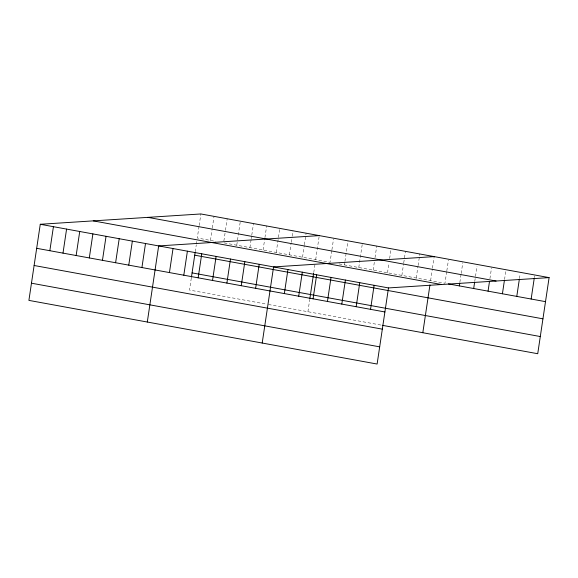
<?xml version="1.0" encoding="UTF-8"?>
<svg xmlns="http://www.w3.org/2000/svg" width="578" height="578" viewBox="0 0 578 578"><rect width="100%" height="100%" fill="white"/><g stroke="black" fill="none" stroke-linecap="round" stroke-linejoin="round"><path stroke-width="0.43" stroke-dasharray="2.89 2.17" d="M191.311 278.04L189.512 290.069L266.689 304.18M195.241 251.748L196.267 244.87M196.397 244.01L196.78 241.438M199.02 226.424L197.293 237.999L215.71 241.366M199.157 225.536L200.884 213.961M210.45 240.405L212.177 228.83M212.314 227.942L214.041 216.367M223.867 241.026L225.333 231.236M225.463 230.347L227.197 218.773M236.756 245.209L240.347 221.179M249.913 247.615L251.112 239.603M251.242 238.714L251.64 236.048M251.777 235.152L253.504 223.585M263.069 250.021L264.796 238.447M264.934 237.558L266.66 225.984M276.219 252.427L279.817 228.389M289.376 254.833L291.11 243.259M291.24 242.37L292.034 237.031M292.172 236.135L292.967 230.795M302.532 257.239L304.259 245.664M304.396 244.776L306.123 233.201M307.908 311.715L309.7 299.686M313.76 272.527L314.916 264.796M315.689 259.638L319.28 235.607M331.779 250.693L330.052 262.267L223.607 242.811M331.916 249.804L333.506 239.119M344.416 264.89L344.813 262.224M344.943 261.328L348.007 240.86M358.779 267.52L362.37 243.483M373.142 270.143L374.472 261.242M375.006 257.68L376.733 246.105M387.506 272.765L388.972 262.976M389.637 258.525L391.096 248.735M401.869 275.395L403.596 263.821M403.733 262.932L405.46 251.358M416.232 278.018L417.966 266.451M418.096 265.555L419.823 253.988M430.596 280.648L432.33 269.073M432.46 268.185L434.186 256.61M446.693 271.696L444.959 283.271L337.653 263.655M446.823 270.807L448.42 260.129M459.857 282.339L461.056 274.326M461.186 273.437L462.783 262.752M474.755 281.399L477.016 266.27M489.913 278.683L491.51 268.004M504.543 279.528L505.873 270.627M519.441 278.596L520.106 274.145M534.339 277.657L534.607 275.879M268.438 304.498L381.415 325.147"/><path stroke-width="0.87" d="M549.1 277.613L200.884 213.961L40.272 224.278L28.9 300.387L377.116 364.039L388.488 287.931L549.1 277.613L537.728 353.722L382.26 325.306M49.838 250.715L53.429 226.684M62.995 253.121L66.586 229.083M76.144 255.527L79.735 231.489M89.301 257.933L92.892 233.895M102.458 260.338L106.049 236.301M115.607 262.737L119.205 238.707M128.764 265.143L132.355 241.113M141.921 267.549L145.512 243.511M147.296 322.025L158.668 245.917L319.28 235.607M169.441 272.578L173.032 248.547M183.804 275.207L187.395 251.17M191.441 277.18L195.111 252.608M198.167 277.83L201.758 253.793M212.531 280.453L216.121 256.422M226.894 283.083L230.485 259.045M241.257 285.705L244.848 261.675M255.621 288.335L259.211 264.298M262.202 343.029L273.575 266.92L434.186 256.61M284.347 293.581L287.945 269.55M298.71 296.211L302.308 272.173M309.83 298.826L313.63 273.387M313.074 298.833L316.672 274.803M327.444 301.463L331.035 277.426M341.808 304.086L345.398 280.055M356.171 306.716L359.762 282.678M370.534 309.338L374.125 285.301M422.814 332.718L429.953 284.94M459.322 285.893L459.727 283.227M473.685 288.523L474.617 282.288M488.056 291.146L489.515 281.356M502.419 293.776L504.413 280.424M516.783 296.398L519.311 279.485M531.146 299.021L534.202 278.553M147.881 217.364L496.097 281.016M448.34 283.892L545.509 301.651M93.275 220.875L441.491 284.528M40.272 224.278L388.488 287.931M194.728 255.18L542.937 318.832M192.077 272.888L540.293 336.541M36.681 248.309L384.897 311.961M34.116 265.497L382.325 329.149M31.465 283.198L379.681 346.851"/></g></svg>
